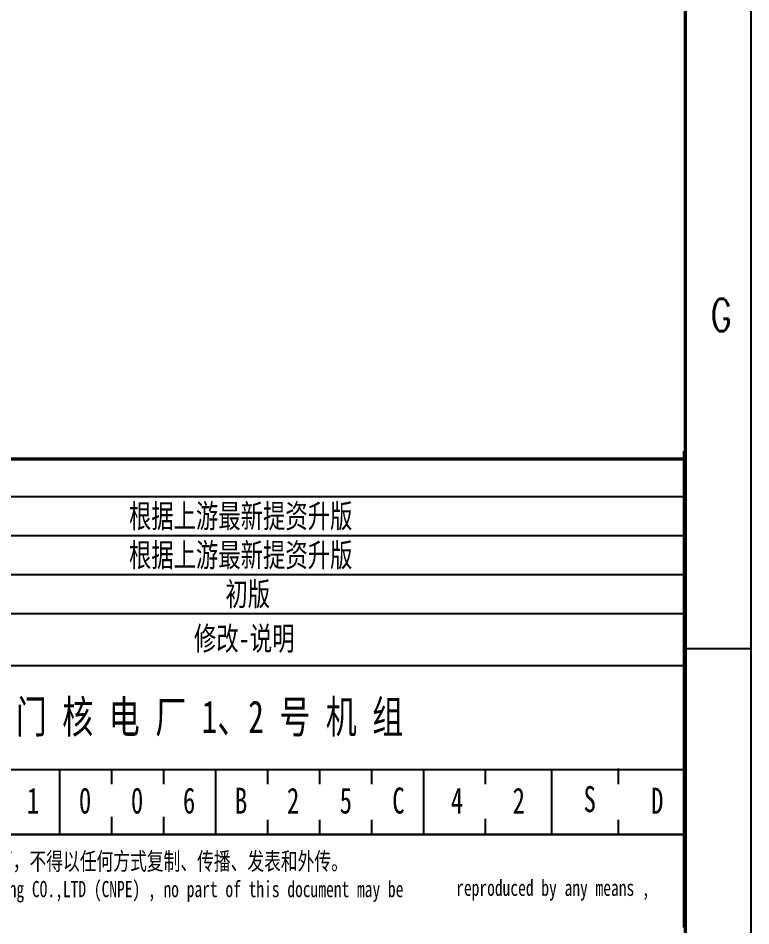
# Model space of a CAD drawing. Extents: x 52535 to 323108, y -93495 to -30420.
# Drawn here: x 133258 to 141710, y -88248 to -77774 of the extents above; entities that cross this region are included whole.
import ezdxf

# ---------------------------------------------------------------- set-up
doc = ezdxf.new("R2010")
doc.units = 0
doc.layers.get('0').update_dxf_attribs({"linetype": 'CONTINUOUS'})
doc.layers.add('1', color=7, linetype='CONTINUOUS')
doc.layers.add('TK', color=4, linetype='CONTINUOUS')
doc.styles.add('HZbine', font='txt_____.ttf', dxfattribs={"width": 0.7, "bigfont": 'HZTXT'})
doc.styles.add('宋体', font='', dxfattribs={"width": 0.7})
doc.styles.get('宋体').set_extended_font_data('SimSun')

msp = doc.modelspace()

# ---------------------------------------------------------------- linework, layer by layer
msp.add_lwpolyline([(52535, -30420), (141710, -30420), (141710, -93495), (52535, -93495)], close=True)
at = {"layer": '1', "color": 2}
for p, q in [((140939, -88266), (140939, -82769)), ((140954, -88240), (140954, -82862)), ((140979, -83469), (140979, -83469)), ((140979, -83469), (140979, -83469)), ((140979, -83469), (140979, -83469)), ((140979, -83469), (140979, -83469)), ((133739, -87195), (133739, -86445)), ((134339, -86612), (134339, -86445)), ((134939, -86612), (134939, -86445)), ((135539, -87195), (135539, -86445)), ((136139, -86612), (136139, -86445)), ((136739, -86612), (136739, -86445)), ((137339, -86612), (137339, -86445)), ((137939, -87195), (137939, -86445)), ((138651, -86613), (138651, -86445)), ((139416, -87199), (139416, -86449)), ((140185, -86612), (140185, -86432)), ((134339, -87195), (134339, -86991)), ((134939, -87195), (134939, -86991)), ((136139, -87195), (136139, -87025)), ((136739, -87195), (136739, -87025)), ((137339, -87195), (137339, -87025)), ((138651, -87188), (138651, -87012)), ((140185, -87195), (140185, -87025)), ((140939, -87195), (127439, -87195))]:
    msp.add_line(p, q, dxfattribs=at)
at = {"layer": '1'}
msp.add_line((140945, -88266), (140945, -82888), dxfattribs=at)
at = {"layer": '1', "color": 7}
msp.add_line((140971, -83495), (140971, -83495), dxfattribs=at)
msp.add_line((140971, -83495), (140971, -83495), dxfattribs=at)
msp.add_line((140971, -83495), (140971, -83495), dxfattribs=at)
msp.add_line((140971, -83495), (140971, -83495), dxfattribs=at)
at = {"layer": '1', "color": 2, "const_width": 37.5}
msp.add_lwpolyline([(127454, -92745), (140954, -92745), (140954, -82862), (127454, -82862)], close=True, dxfattribs=at)
at = {"layer": '1', "color": 2, "const_width": 22.5}
for points in [[(127439, -83295), (140939, -83295)], [(127439, -83745), (140939, -83745)], [(127439, -84195), (140939, -84195)], [(127439, -84645), (140939, -84645)], [(127439, -85245), (140939, -85245)], [(127439, -86445), (140939, -86445)], [(127439, -87195), (140939, -87195)], [(127454, -87195), (140954, -87195)]]:
    msp.add_lwpolyline(points, dxfattribs=at)
at = {"layer": 'TK', "color": 4, "flags": 128}
for points in [[(141710, -30420), (141710, -93495)], [(140960, -85048), (141710, -85048)]]:
    msp.add_lwpolyline(points, dxfattribs=at)
at = {"layer": 'TK', "color": 4, "const_width": 37.5}
msp.add_lwpolyline([(54410, -31170), (140954, -31170), (140954, -92745), (54410, -92745)], close=True, dxfattribs=at)

# ---------------------------------------------------------------- texts
at = {"color": 2, "style": '宋体', "width": 0.7}
msp.add_text('浙 江 金 七 门 核 电 厂 1、2 号 机 组', height=375, dxfattribs=at).set_placement((131083, -86023))
at = {"color": 2, "linetype": 'Continuous', "char_height": 300, "attachment_point": 5, "style": '宋体'}
for s, insert in [('1', (133430, -86804)), ('0', (134030, -86804)), ('B', (135830, -86804)), ('2', (136430, -86804)), ('5', (137038, -86804)), ('C', (137645, -86804)), ('4', (138320, -86804)), ('2', (139033, -86804)), ('S', (139852, -86788)), ('D', (140630, -86804))]:
    msp.add_mtext_dynamic_manual_height_columns(s, width=507.01, gutter_width=75, heights=[0], dxfattribs=dict(at, insert=insert))
at = {"color": 1, "linetype": 'Continuous', "char_height": 300, "attachment_point": 5, "style": '宋体'}
for s, insert in [('0', (134630, -86804)), ('6', (135230, -86804))]:
    msp.add_mtext_dynamic_manual_height_columns(s, width=300, gutter_width=3, heights=[0], dxfattribs=dict(at, insert=insert))
at = {"layer": '1', "color": 6, "style": '宋体', "width": 0.7}
msp.add_text('根据上游最新提资升版', height=270, dxfattribs=at).set_placement((134536, -83654))
at = {"layer": '1', "color": 2, "style": '宋体', "width": 0.7}
for s, p in [('根据上游最新提资升版', (134536, -84104)), ('初版', (135649, -84554)), ('修改-说明', (135286, -85067))]:
    msp.add_text(s, height=270, dxfattribs=at).set_placement(p)
at = {"layer": '1', "color": 2, "ltscale": 0.8, "style": '宋体', "width": 0.7}
for s, height, p in [('本文件产权属中国核电工程有限公司（CNPE）所有，未经书面许可，不得以任何方式复制、传播、发表和外传。', 202.5, (127589, -87603)), ('This document is the property of China Nuclear Power Engineering CO.,LTD (CNPE) , no part of this document may be', 187.5, (127613, -87917)), ('reproduced by any means , ', 187.5, (138311, -87902))]:
    msp.add_text(s, height=height, dxfattribs=at).set_placement(p)
at = {"layer": 'TK', "color": 4, "style": 'HZbine', "width": 0.7}
msp.add_text('G', height=375, dxfattribs=at).set_placement((141249, -81387))

doc.saveas('drawing.dxf')
